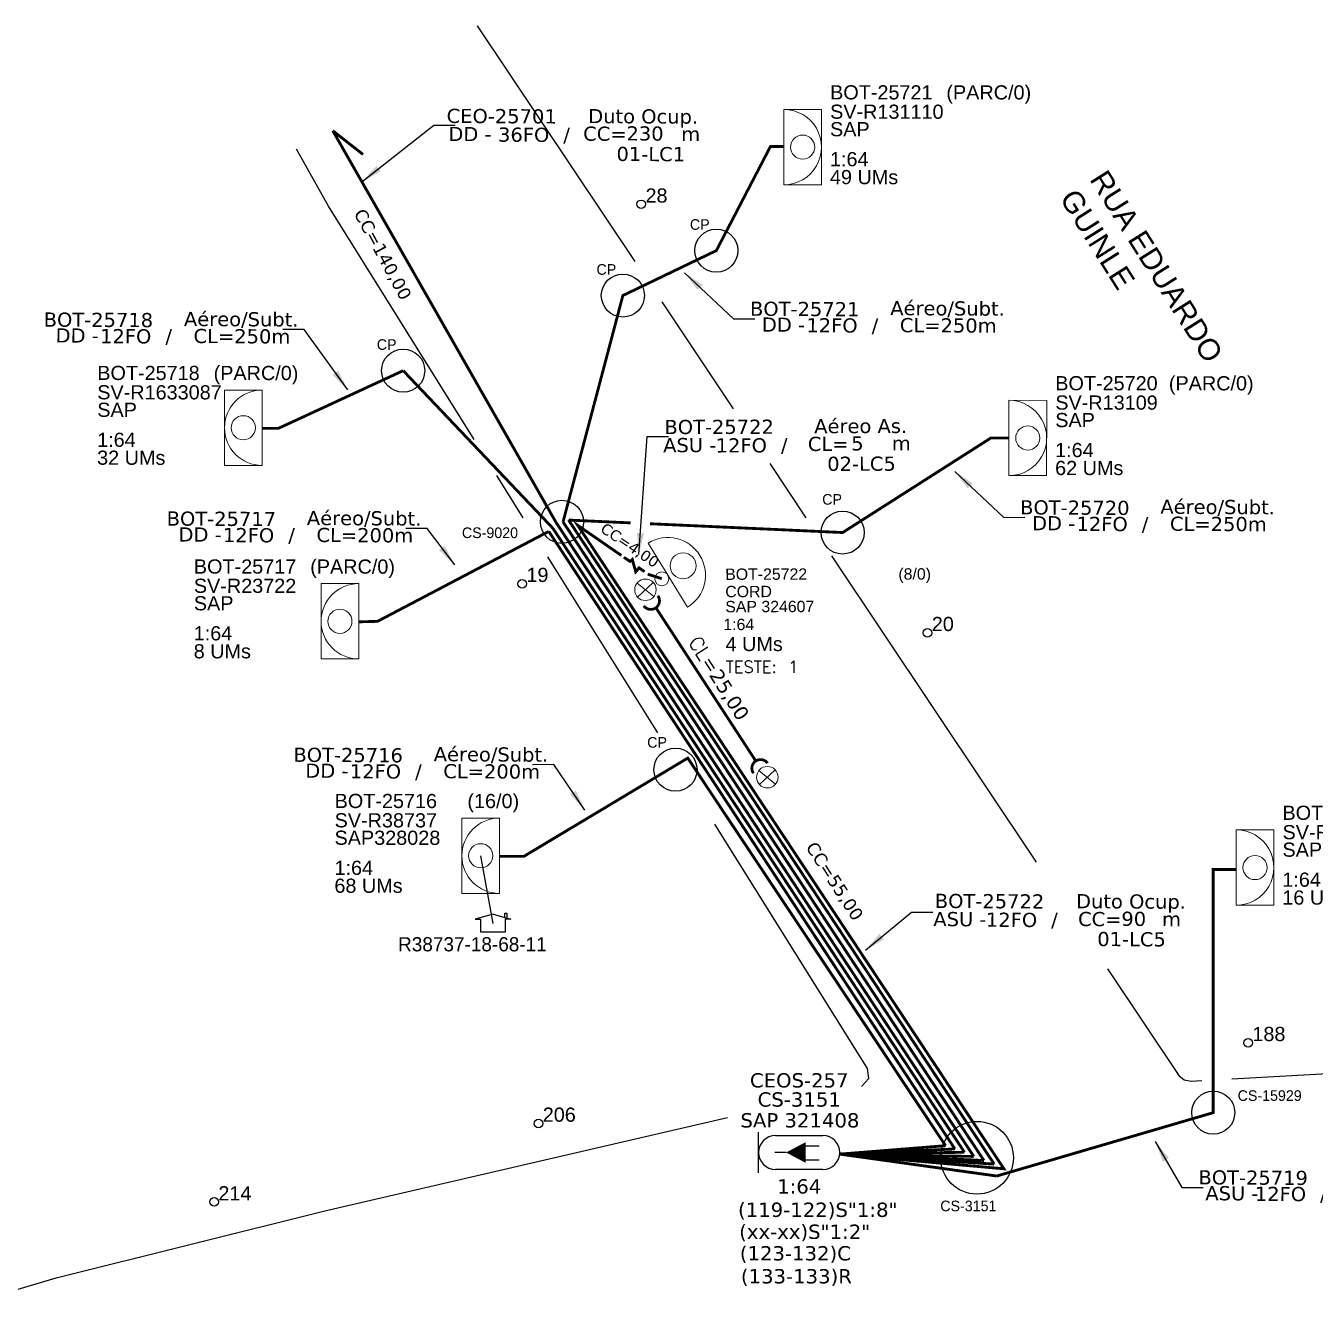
# Model space of a CAD drawing. Header units: inches. Extents: x 1934 to 3676, y 155 to 749.
# Drawn here: x 2030.7 to 2212.5, y 398.2 to 577.7 of the extents above; entities that cross this region are included whole.
import ezdxf
from ezdxf.enums import TextEntityAlignment as Align

# ---------------------------------------------------------------- set-up
doc = ezdxf.new("R2010")
doc.units = ezdxf.units.IN
doc.header["$MEASUREMENT"] = 0
doc.linetypes.add('PHANTOM2', pattern=[1.25, 0.625, -0.125, 0.125, -0.125, 0.125, -0.125])
for name, color, linetype, lineweight in [('10.4-Postes', 1, 'Continuous', 0), ("20.0-LEGENDA DOS CDO'S", 1, 'Continuous', 0), ('20.1-CDO_INTERIOR', 1, 'Continuous', 0), ('20.2-CDO_POSTE', 1, 'Continuous', 5), ('20.6-CORDOALHA_SUPORTE', 7, 'Continuous', 25), ('CORDOALHA_SUPORTE', 7, 'Continuous', 25), ('Numeração', 98, 'Continuous', 0)]:
    doc.layers.add(name, color=color, linetype=linetype, lineweight=lineweight)
for name, color, linetype in [('20.4-CEOS', 1, 'Continuous'), ('CAP a instalar', 1, 'Continuous'), ('celulas gpon', 7, 'Continuous'), ('label_cabos', 7, 'Continuous'), ('Legenda', 1, 'Continuous'), ('locais', 5, 'Continuous'), ('locais legendas', 7, 'Continuous'), ('Numeração Texto', 34, 'Continuous'), ('Quadra', 98, 'Continuous'), ('Segmento Logradouro Texto', 7, 'Continuous'), ('Subida Lateral', 5, 'Continuous'), ('surveys', 7, 'Continuous'), ('surveys legendas', 7, 'Continuous')]:
    doc.layers.add(name, color=color, linetype=linetype)
doc.layers.add('DROP DE CLIENTE', color=140, linetype='Continuous', plot=False)
doc.layers.add('EXTRA', color=50, linetype='Continuous', plot=False)
doc.styles.add('ARIAL', font='arial.ttf')
doc.styles.add('DIGICADE', font='arial.ttf')
doc.styles.add('ROMANS', font='romans.shx')
doc.styles.add('siredit', font='verdana.ttf')
doc.linetypes.add('FENCELINE1', pattern='A,0.25,-0.1,[133,ltypeshp.shx,S=0.1,R=0,X=-0.1,Y=0],-0.1,1', length=1.45)
doc.dimstyles.new('CC', dxfattribs={"dimtxt": 1, "dimasz": 2, "dimexe": 0.18, "dimexo": 0.0625, "dimgap": 0.09, "dimtad": 0, "dimdec": 0, "dimrnd": 1, "dimzin": 0, "dimdsep": 46, "dimtxsty": 'siredit', "dimblk": 'NONE', "dimcen": 0, "dimse1": 1, "dimse2": 1, "dimsd1": 1, "dimsd2": 1, "dimclrt": 7, "dimadec": 0, "dimazin": 0, "dimtfac": 1, "dimtdec": 0, "dimtofl": 0, "dimtmove": 0, "dimatfit": 3, "dimfxl": 1, "dimtolj": 1, "dimtzin": 0, "dimarcsym": 0})

# ---------------------------------------------------------------- blocks, each defined once
blk = doc.blocks.new('POLE_POLE')
at = {"layer": '10.4-Postes', "color": 1, "linetype": 'PHANTOM2'}
for points in [[(-0.0000081, 0.0000105), (0.0000076, -0.0000022)], [(0.0000071, 0.000011), (-0.0000076, -0.0000027)]]:
    blk.add_lwpolyline(points, dxfattribs=at)
at = {"layer": '10.4-Postes', "color": 1}
blk.add_circle((-0.0000002, 0.0000042), 0.0000101, dxfattribs=at)
blk = doc.blocks.new('SURVEY_SURVEY')
for p, q in [((0, 0.00001268), (-0.00001257, 0.000009)), ((0, 0.00001268), (0.00001257, 0.000009)), ((0.00000843, 0.00001322), (0.00000976, 0.00001322)), ((0.00000843, 0.00001027), (0.00000843, 0.00001322)), ((0.00000976, 0.00001322), (0.00000975, 0.00000989)), ((-0.00001257, 0.000009), (-0.00000863, 0.000009)), ((-0.00000862, 0), (-0.00000862, 0.00000897)), ((0.00000862, 0), (-0.00000862, 0)), ((0.00000862, 0.00000901), (0.00000862, 0)), ((0.00001257, 0.000009), (0.00000862, 0.000009))]:
    blk.add_line(p, q)
blk = doc.blocks.new('CDOE_CT_POST_DESENHO')
at = {"color": 0}
blk.add_line((2.136, 0.393), (-2.114, 0.393), dxfattribs=at)
for centre, radius in [((0.011, 1.403), 0.733), ((0.011, 0), 0.393)]:
    blk.add_circle(centre, radius, dxfattribs=at)
blk.add_arc((0.011, 0.393), 2.125, 0, 180, dxfattribs=at)
blk = doc.blocks.new('CDOI_CT_DRT')
at = {"layer": '20.1-CDO_INTERIOR', "color": 0, "lineweight": 18}
blk.add_lwpolyline([(2.126, -2.126), (2.128, 2.124), (0.003, 2.125), (0.001, -2.125)], close=True, dxfattribs=at)
blk.add_circle((1.064, -0.001), 0.68, dxfattribs=at)
blk.add_arc((0.002, 0), 2.125, 269.97241, 89.97241, dxfattribs=at)
at = {"layer": "20.0-LEGENDA DOS CDO'S", "color": 0, "style": 'ARIAL'}
for tag, p in [('CDO_N', (2.611, 2.691)), ('SURVEY', (2.613, 1.6)), ('SAP', (2.61, 0.614)), ('1:XX', (2.604, -1.079)), ('UMS', (2.603, -2.093))]:
    blk.add_attdef(tag, p, '', height=0.68, rotation=359.97241, dxfattribs=at)
blk.add_attdef('FIBRAS_UTILIZADAS', text='', height=0.68, rotation=359.97241, dxfattribs=at).set_placement((10.323, 2.687), align=Align.CENTER)
blk = doc.blocks.new('MANHOLE_MS')
at = {"linetype": 'Continuous'}
blk.add_circle((-0.00000001, 0), 0.00001012, dxfattribs=at)
blk = doc.blocks.new('*U52')
at = {"layer": '20.4-CEOS', "color": 7, "style": 'siredit'}
for tag, p in [('FIBRAS_SPLITTER', (0, 0)), ('FIBRAS_TOP_C', (0, -4.128)), ('RESERVA_FINAIS', (0, -5.461))]:
    blk.add_attdef(tag, p, '', height=1.01, dxfattribs=at)
for tag, p, flags in [('ID_ATIVIDADE', (0, -6.773), 3), ('FATOR', (0, -8.085), 1), ('QTDE', (0, -9.397), 1), ('FID', (0, -10.709), 1)]:
    blk.add_attdef(tag, p, '', height=1.01, dxfattribs=dict(at, flags=flags))
blk = doc.blocks.new('*U53')
at = {"layer": '20.4-CEOS', "color": 7, "style": 'siredit'}
blk.add_attdef('FIBRAS_SPLITTER', (0, 0), '', height=1.01, dxfattribs=at)
for tag, p, flags in [('ID_ATIVIDADE', (0, -1.483), 3), ('FATOR', (0, -2.795), 1), ('QTDE', (0, -4.107), 1), ('FID', (0, -5.419), 1)]:
    blk.add_attdef(tag, p, '', height=1.01, dxfattribs=dict(at, flags=flags))
blk = doc.blocks.new('Inst CDOE-8 CAIXA DIST OPT CDOE 48F_8D C_SPL OPTAP')
at = {"layer": "20.0-LEGENDA DOS CDO'S", "color": 0}
for tag, p, style, flags in [('ID_ATIVIDADE', (0.12, 6.472), 'ARIAL', 3), ('FATOR', (7.921, 6.472), 'ARIAL', 1), ('QTDE', (0.235, -0.97), 'DIGICADE', 3)]:
    blk.add_attdef(tag, p, '', height=0.8, rotation=0.11799, dxfattribs=dict(at, style=style, flags=flags))
at = {"layer": "20.0-LEGENDA DOS CDO'S", "color": 0, "style": 'ARIAL'}
for tag, p, height in [('FID', (0.12, 5.248), 0.8), ('FIBRAS_UTILIZADAS', (2.379, 5.263), 0.8), ('CORDOALHA', (0.122, 4.023), 0.8), ('SAP', (0.124, 2.961), 0.8), ('1:XX', (-0.012, 1.7), 0.8), ('UMS', (0.141, 0.217), 1)]:
    blk.add_attdef(tag, p, '', height=height, rotation=0.11799, dxfattribs=at)
blk = doc.blocks.new('Teste  FTTH')
at = {"color": 0, "lineweight": 0, "style": 'ROMANS'}
for tag, p in [('TESTE', (-2.302, -0.29)), ('QTDE', (0.212, -0.29))]:
    blk.add_attdef(tag, p, '', height=0.48, dxfattribs=at)
for tag, p, flags in [('FID', (-2.227, -1.253), 1), ('FATOR', (-2.227, -2.028), 3), ('ID_ATIVIDADE', (-2.227, -2.716), 3)]:
    blk.add_attdef(tag, p, '', height=0.48, dxfattribs=dict(at, flags=flags))
blk = doc.blocks.new('CDOI_CT_ESQ')
at = {"layer": '20.1-CDO_INTERIOR', "color": 0, "lineweight": 18}
blk.add_lwpolyline([(-2.119, -2.126), (-2.121, 2.124), (0.004, 2.125), (0.006, -2.125)], close=True, dxfattribs=at)
blk.add_circle((-1.057, -0.001), 0.68, dxfattribs=at)
blk.add_arc((0.005, 0), 2.125, 90.02759, 270.02759, dxfattribs=at)
at = {"layer": "20.0-LEGENDA DOS CDO'S", "color": 0, "style": 'ARIAL'}
for tag, p in [('CDO_N', (-9.298, 2.691)), ('SURVEY', (-9.296, 1.6)), ('SAP', (-9.299, 0.614)), ('1:XX', (-9.305, -1.079)), ('UMS', (-9.306, -2.093))]:
    blk.add_attdef(tag, p, '', height=0.68, rotation=359.97241, dxfattribs=at)
blk.add_attdef('FIBRAS_UTILIZADAS', text='', height=0.68, rotation=359.97241, dxfattribs=at).set_placement((-1.586, 2.687), align=Align.CENTER)
blk = doc.blocks.new('Inst CORD ALUMINIO 4.8 MM 3F(sem recursos)')
at = {"color": 0, "lineweight": 0, "style": 'ROMANS'}
blk.add_attdef('FID', (-19.184, -2.215), '', height=1, dxfattribs=at)
blk.add_attdef('LANCE', text='', height=1, dxfattribs=at).set_placement((-0.538, -2.215), align=Align.RIGHT)
at = {"color": 0, "lineweight": 0, "style": 'ROMANS', "flags": 3}
for tag, p in [('FATOR', (-5.196, -4.442)), ('ID_ATIVIDADE', (-5.201, -6.669))]:
    blk.add_attdef(tag, p, '', height=1, dxfattribs=at)
at = {"layer": 'label_cabos', "color": 0, "style": 'siredit'}
blk.add_attdef('QTDE', (-0.538, -2.215), '', height=1, rotation=359.69001, dxfattribs=at)
blk = doc.blocks.new('LEGENDA DOS CABOS')
at = {"layer": 'EXTRA', "style": 'siredit'}
for tag, p in [('ID', (4.601, 0.974)), ('XX', (9.03, 0.974))]:
    blk.add_attdef(tag, text='', height=0.48, rotation=359.69001, dxfattribs=at).set_placement(p, align=Align.MIDDLE_CENTER)
at = {"layer": 'Legenda', "color": 7, "style": 'siredit'}
for tag, p in [('TIPO_CABO', (1.314, -0.005)), ('CABO', (4.686, -0.052)), ('/', (6.809, -0.052)), ('METROS', (10.034, -0.052))]:
    blk.add_attdef(tag, text='', height=0.8, rotation=359.69001, dxfattribs=at).set_placement(p, align=Align.MIDDLE_CENTER)
blk = doc.blocks.new('_None')
blk = doc.blocks.new('Inst CB AS CFOA-SM-ASU-120-S-12')
at = {"layer": 'label_cabos', "color": 0, "style": 'siredit'}
for tag, flags, p in [('ID_ATIVIDADE', 3, (1.314, 2.672)), ('FATOR', 1, (11.56, 2.551))]:
    blk.add_attdef(tag, text='', height=1, rotation=359.69001, dxfattribs=dict(at, flags=flags)).set_placement(p, align=Align.MIDDLE_CENTER)
for tag, p in [('DESTINO_CABO', (3.131, 1.262)), ('TIPO_CABO', (13.108, 1.245)), ('TIPO_CABO', (1.262, -0.005)), ('CABO', (4.686, -0.052)), ('/', (7.714, -0.052)), ('LANCE', (10.809, 0.002)), ('UND', (15.964, 0.002)), ('FID', (13.148, -1.414))]:
    blk.add_attdef(tag, text='', height=1, rotation=359.69001, dxfattribs=at).set_placement(p, align=Align.MIDDLE_CENTER)
blk.add_attdef('QTDE', (12.429, -0.475), '', height=1, rotation=359.69001, dxfattribs=at)
blk = doc.blocks.new('Inst CB DT OCUP CFOA-SM-DD-S-36')
at = {"layer": 'label_cabos', "color": 0, "style": 'siredit'}
for tag, flags, p in [('ID_ATIVIDADE', 3, (1.314, 2.672)), ('FATOR', 1, (11.56, 2.551))]:
    blk.add_attdef(tag, text='', height=1, rotation=359.69001, dxfattribs=dict(at, flags=flags)).set_placement(p, align=Align.MIDDLE_CENTER)
for tag, p in [('DESTINO_CABO', (3.131, 1.262)), ('TIPO_CABO', (13.108, 1.245)), ('TIPO_CABO', (1.112, -0.005)), ('CABO', (4.686, -0.052)), ('/', (7.714, -0.052)), ('LANCE', (10.409, 0.022)), ('UND', (16.464, 0.002)), ('FID', (13.648, -1.414))]:
    blk.add_attdef(tag, text='', height=1, rotation=359.69001, dxfattribs=at).set_placement(p, align=Align.MIDDLE_CENTER)
blk.add_attdef('QTDE', (11.929, -0.455), '', height=1, rotation=359.69001, dxfattribs=at)
blk = doc.blocks.new('Inst CB DT OCUP CFOA-SM-ASU-120-S-12')
at = {"layer": 'label_cabos', "color": 0, "style": 'siredit'}
for tag, flags, p in [('ID_ATIVIDADE', 3, (1.314, 2.672)), ('FATOR', 1, (11.56, 2.551))]:
    blk.add_attdef(tag, text='', height=1, rotation=359.69001, dxfattribs=dict(at, flags=flags)).set_placement(p, align=Align.MIDDLE_CENTER)
for tag, p in [('DESTINO_CABO', (3.131, 1.262)), ('TIPO_CABO', (13.108, 1.245)), ('TIPO_CABO', (1.262, -0.005)), ('CABO', (4.686, -0.052)), ('/', (7.714, -0.052)), ('LANCE', (10.909, 0.002)), ('UND', (15.964, 0.002)), ('FID', (13.148, -1.414))]:
    blk.add_attdef(tag, text='', height=1, rotation=359.69001, dxfattribs=at).set_placement(p, align=Align.MIDDLE_CENTER)
blk.add_attdef('QTDE', (12.429, -0.475), '', height=1, rotation=359.69001, dxfattribs=at)

msp = doc.modelspace()

# ---------------------------------------------------------------- linework, layer by layer
at = {"layer": '20.1-CDO_INTERIOR', "color": 1, "lineweight": 18}
msp.add_lwpolyline([(2092.21, 455.33), (2092.21, 465.95), (2097.52, 465.95), (2097.52, 455.33)], close=True, dxfattribs=at)
msp.add_circle((2094.87, 460.64), 1.7, dxfattribs=at)
msp.add_arc((2097.52, 460.64), 5.31, 90.0276, 270.0276, dxfattribs=at)
at = {"layer": '20.4-CEOS', "color": 5}
for p, q in [((2136.44, 421.16), (2143.13, 421.16)), ((2143.13, 416.39), (2136.44, 416.39))]:
    msp.add_line(p, q, dxfattribs=at)
for points in [[(2134.06, 415.9), (2134.06, 421.65)], [(2137.94, 418.77), (2136.33, 418.77)], [(2140.58, 419.72), (2142.61, 419.72)], [(2140.58, 417.74), (2142.61, 417.74)]]:
    msp.add_lwpolyline(points, dxfattribs=at)
msp.add_lwpolyline([(2137.94, 418.77, 0, 2.94, 0), (2140.7, 418.77, 2.94, 2.94, 0)], format="xyseb", dxfattribs=at)
for centre, start, end in [((2136.44, 418.77), 90, 270), ((2143.13, 418.77), 270, 90)]:
    msp.add_arc(centre, 2.38, start, end, dxfattribs=at)
at = {"layer": 'CAP a instalar', "color": 0, "ltscale": 50, "const_width": 0.4}
for points in [[(2105.51, 507.64), (2074.01, 562.93)], [(2074.01, 562.93), (2078.28, 559.58)], [(2106.48, 507.74), (2114.92, 539.68), (2128.1, 546.02), (2135.73, 560.71), (2137.61, 560.71)], [(2064.06, 520.94), (2066.35, 520.94), (2083.94, 529.08)], [(2083.94, 529.08), (2105.04, 506.85)], [(2118.75, 507.48), (2145.91, 506.24), (2166.81, 519.58), (2169.37, 519.58)], [(2105.51, 507.64), (2105.51, 507.64), (2164.4, 418.21)], [(2106.48, 507.74), (2165.83, 417.64)], [(2107.26, 508), (2116, 507.6)], [(2107.26, 508), (2167.28, 417.13)], [(2077.67, 493.64), (2080.32, 493.71), (2104.47, 506.4)], [(2104.47, 506.4), (2161.74, 419.27)], [(2105.04, 506.85), (2163.09, 418.8)], [(2167.64, 415.45), (2198.17, 424.39), (2198.16, 458.7), (2201.41, 458.69)], [(2145.5, 418.54), (2161.74, 419.27)], [(2145.5, 418.54), (2163.09, 418.8)], [(2145.5, 418.54), (2167.64, 415.45)], [(2145.5, 418.54), (2164.4, 418.21)], [(2145.5, 418.54), (2167.28, 417.13), (2167.28, 417.13)], [(2145.51, 418.58), (2165.83, 417.64), (2165.83, 417.64)]]:
    msp.add_lwpolyline(points, dxfattribs=at)
at = {"layer": 'CAP a instalar', "color": 0, "linetype": 'FENCELINE1', "ltscale": 50, "const_width": 0.4}
for points in [[(2145.5, 418.53), (2168.65, 416.47), (2108.56, 507.25), (2114.7, 503.01)], [(2118.44, 500.41), (2118.56, 500.33), (2120.41, 499.72)]]:
    msp.add_lwpolyline(points, dxfattribs=at)
at = {"layer": 'CAP a instalar', "ltscale": 50, "const_width": 0.4}
for points in [[(2160.42, 419.73), (2124.07, 474.42), (2100.98, 460.56), (2097.52, 460.56)], [(2145.5, 418.54), (2160.42, 419.73)]]:
    msp.add_lwpolyline(points, dxfattribs=at)
at = {"layer": 'CORDOALHA_SUPORTE', "const_width": 0.395}
for points in [[(2117.87, 495.9, 1), (2119.85, 497.32)], [(2135.32, 473.7, 1), (2133.34, 472.27)]]:
    msp.add_lwpolyline(points, format="xyb", dxfattribs=at)
msp.add_lwpolyline([(2133.66, 474.01), (2119.58, 495.62)], dxfattribs=at)
at = {"layer": 'DROP DE CLIENTE'}
msp.add_lwpolyline([(2096.65, 451.09), (2094.87, 460.64)], dxfattribs=at)
at = {"layer": 'Numeração'}
for centre in [(2117.51, 552.55), (2100.72, 499.01), (2157.88, 492.1), (2203.09, 434.25), (2103.02, 422.86), (2057.28, 411.8)]:
    msp.add_circle(centre, 0.6, dxfattribs=at)
at = {"layer": 'Numeração Texto'}
for centre in [(2117.51, 552.55), (2100.72, 499.01), (2157.88, 492.1), (2203.09, 434.25), (2103.02, 422.86), (2057.28, 411.8)]:
    msp.add_circle(centre, 0.6, dxfattribs=at)
at = {"layer": 'Quadra'}
for points in [[(2094.37, 577.74), (2116.6, 544.47)], [(2093.97, 519.37), (2073.42, 552.27), (2068.91, 560.32)], [(2120.39, 538.8), (2130.49, 523.67)], [(2135.63, 515.98), (2140.74, 508.33)], [(2100.87, 508.32), (2097.14, 514.29)], [(2119.83, 477.98), (2104.32, 502.81)], [(2144.33, 502.95), (2173.2, 459.73)], [(2148.59, 428.09), (2149.61, 429.23), (2149.41, 430.63), (2127.87, 465.11)], [(2183.26, 444.67), (2193.31, 429.63), (2194.06, 429.01), (2195.05, 428.82), (2196.58, 428.91)], [(2200.81, 429.14), (2272.79, 433.16), (2278.28, 433.43), (2291.69, 432.96), (2302.97, 433.34), (2323.92, 433.36)], [(2007.14, 393.49), (2025.66, 398.3), (2035.02, 401.1), (2072.88, 410.56), (2129.67, 423.71)]]:
    msp.add_lwpolyline(points, dxfattribs=at)
at = {"layer": 'Subida Lateral', "color": 0, "const_width": 0.4}
msp.add_lwpolyline([(2117.97, 500.72), (2117.19, 501.26), (2116.73, 500.69), (2116.25, 502.44), (2115.94, 502.15), (2115.06, 502.75)], dxfattribs=at)

# ---------------------------------------------------------------- block references
at = {"color": 0, "lineweight": 0}
ref = msp.add_blockref('Inst CB DT OCUP CFOA-SM-DD-S-36', (2091.56, 562.47), dxfattribs=dict(at, xscale=2, yscale=2, zscale=2))
ref.add_attrib('DESTINO_CABO', 'CEO-25701', dxfattribs={"layer": 'label_cabos', "color": 0, "height": 2, "rotation": 359.69, "style": 'siredit'}).set_placement((2097.83, 564.99), align=Align.MIDDLE_CENTER)
ref.add_attrib('TIPO_CABO', 'Duto Ocup.', dxfattribs={"layer": 'label_cabos', "color": 0, "height": 2, "rotation": 359.69, "style": 'siredit'}).set_placement((2117.78, 564.96), align=Align.MIDDLE_CENTER)
ref.add_attrib('/', '/', dxfattribs={"layer": 'label_cabos', "color": 0, "height": 2, "rotation": 359.69, "style": 'siredit'}).set_placement((2106.99, 562.37), align=Align.MIDDLE_CENTER)
ref.add_attrib('FID', '01-LC1', dxfattribs={"layer": 'label_cabos', "color": 0, "height": 2, "rotation": 359.69, "style": 'siredit'}).set_placement((2118.86, 559.64), align=Align.MIDDLE_CENTER)
ref.add_attrib('LANCE', 'CC=', dxfattribs={"layer": 'label_cabos', "color": 0, "height": 2, "rotation": 359.69, "style": 'siredit'}).set_placement((2112.38, 562.51), align=Align.MIDDLE_CENTER)
ref.add_attrib('UND', 'm', dxfattribs={"layer": 'label_cabos', "color": 0, "height": 2, "rotation": 359.69, "style": 'siredit'}).set_placement((2124.49, 562.47), align=Align.MIDDLE_CENTER)
ref.add_attrib('CABO', '36FO', dxfattribs={"layer": 'label_cabos', "color": 0, "height": 2, "rotation": 359.69, "style": 'siredit'}).set_placement((2100.93, 562.37), align=Align.MIDDLE_CENTER)
ref.add_attrib('TIPO_CABO', 'DD - ', dxfattribs={"layer": 'label_cabos', "color": 0, "height": 2, "rotation": 359.69, "style": 'siredit'}).set_placement((2093.79, 562.46), align=Align.MIDDLE_CENTER)
ref.add_attrib('QTDE', '230', (2115.42, 561.56), dxfattribs={"layer": 'label_cabos', "color": 0, "height": 2, "rotation": 359.69, "style": 'siredit'})
ref = msp.add_blockref('Inst CORD ALUMINIO 4.8 MM 3F(sem recursos)', (2131.33, 487.61), dxfattribs=dict(at, xscale=2.000000000163574, yscale=2.000000000116415, zscale=2, rotation=302.4090204631635))
ref.add_attrib('QTDE', '25,00', (2127.01, 486.15), dxfattribs={"layer": '20.6-CORDOALHA_SUPORTE', "color": 0, "height": 2, "rotation": 302.099, "style": 'siredit'})
ref.add_attrib('LANCE', 'CL=', dxfattribs={"layer": '20.6-CORDOALHA_SUPORTE', "color": 0, "lineweight": 0, "height": 2, "rotation": 302.409, "style": 'ROMANS'}).set_placement((2127.01, 486.15), align=Align.RIGHT)
at = {"layer": "20.0-LEGENDA DOS CDO'S", "color": 0, "lineweight": 0}
ref = msp.add_blockref('Inst CDOE-8 CAIXA DIST OPT CDOE 48F_8D C_SPL OPTAP', (2129.11, 489.07), dxfattribs=dict(at, xscale=2, yscale=2, zscale=2))
ref.add_attrib('FID', 'BOT-25722', (2129.35, 499.56), dxfattribs={"color": 0, "height": 1.6, "rotation": 0.118, "style": 'ARIAL'})
ref.add_attrib('CORDOALHA', 'CORD', (2129.36, 497.11), dxfattribs={"color": 0, "height": 1.6, "rotation": 0.118, "style": 'ARIAL'})
ref.add_attrib('SAP', 'SAP 324607', (2129.36, 494.99), dxfattribs={"color": 0, "height": 1.6, "rotation": 0.118, "style": 'ARIAL'})
ref.add_attrib('1:XX', '1:64', (2129.09, 492.47), dxfattribs={"color": 0, "height": 1.6, "rotation": 0.118, "style": 'ARIAL'})
ref.add_attrib('UMS', '4 UMs', (2129.4, 489.5), dxfattribs={"color": 0, "height": 2, "rotation": 0.118, "style": 'ARIAL'})
ref.add_attrib('FIBRAS_UTILIZADAS', '(8/0)', dxfattribs={"color": 0, "height": 1.6, "rotation": 0.118, "style": 'ARIAL'}).set_placement((2156.07, 499.6), align=Align.CENTER)
at = {"layer": "20.0-LEGENDA DOS CDO'S", "color": 0, "lineweight": 0, "xscale": 3.501000000164435, "yscale": 3.500999998301268, "zscale": 3.501, "rotation": 3.127576981623237e-05}
msp.add_blockref('Teste  FTTH', (2137.47, 487.46), dxfattribs=at).add_auto_attribs({'TESTE': 'TESTE:', 'QTDE': '1'})
at = {"layer": '20.1-CDO_INTERIOR', "color": 0}
ref = msp.add_blockref('CDOI_CT_DRT', (2137.61, 560.62), dxfattribs=dict(at, xscale=2.5, yscale=2.5, zscale=2.5))
ref.add_attrib('CDO_N', 'BOT-25721', (2144.14, 567.35), dxfattribs={"layer": "20.0-LEGENDA DOS CDO'S", "color": 8, "height": 2, "rotation": 359.9724, "style": 'ARIAL'})
ref.add_attrib('FIBRAS_UTILIZADAS', '        (PARC/0)', dxfattribs={"layer": "20.0-LEGENDA DOS CDO'S", "color": 8, "height": 2, "rotation": 359.9724, "style": 'ARIAL'}).set_placement((2163.41, 567.34), align=Align.CENTER)
ref.add_attrib('SURVEY', 'SV-R131110', (2144.14, 564.62), dxfattribs={"layer": "20.0-LEGENDA DOS CDO'S", "color": 8, "height": 2, "rotation": 359.9724, "style": 'ARIAL'})
ref.add_attrib('SAP', 'SAP', (2144.13, 562.15), dxfattribs={"layer": "20.0-LEGENDA DOS CDO'S", "color": 8, "height": 2, "rotation": 359.9724, "style": 'ARIAL'})
ref.add_attrib('1:XX', '1:64', (2144.12, 557.92), dxfattribs={"layer": "20.0-LEGENDA DOS CDO'S", "color": 8, "height": 2, "rotation": 359.9724, "style": 'ARIAL'})
ref.add_attrib('UMS', '49 UMs', (2144.12, 555.39), dxfattribs={"layer": "20.0-LEGENDA DOS CDO'S", "color": 8, "height": 2, "rotation": 359.9724, "style": 'ARIAL'})
ref = msp.add_blockref('CDOI_CT_ESQ', (2064.04, 521.03), dxfattribs=dict(at, xscale=2.5, yscale=2.5, zscale=2.5))
ref.add_attrib('CDO_N', 'BOT-25718', (2040.8, 527.76), dxfattribs={"layer": "20.0-LEGENDA DOS CDO'S", "color": 8, "height": 2, "rotation": 359.9724, "style": 'ARIAL'})
ref.add_attrib('FIBRAS_UTILIZADAS', '        (PARC/0)', dxfattribs={"layer": "20.0-LEGENDA DOS CDO'S", "color": 8, "height": 2, "rotation": 359.9724, "style": 'ARIAL'}).set_placement((2060.08, 527.75), align=Align.CENTER)
ref.add_attrib('SURVEY', 'SV-R1633087', (2040.8, 525.03), dxfattribs={"layer": "20.0-LEGENDA DOS CDO'S", "color": 8, "height": 2, "rotation": 359.9724, "style": 'ARIAL'})
ref.add_attrib('SAP', 'SAP', (2040.8, 522.56), dxfattribs={"layer": "20.0-LEGENDA DOS CDO'S", "color": 8, "height": 2, "rotation": 359.9724, "style": 'ARIAL'})
ref.add_attrib('1:XX', '1:64', (2040.78, 518.33), dxfattribs={"layer": "20.0-LEGENDA DOS CDO'S", "color": 8, "height": 2, "rotation": 359.9724, "style": 'ARIAL'})
ref.add_attrib('UMS', '32 UMs', (2040.78, 515.8), dxfattribs={"layer": "20.0-LEGENDA DOS CDO'S", "color": 8, "height": 2, "rotation": 359.9724, "style": 'ARIAL'})
ref = msp.add_blockref('CDOI_CT_DRT', (2169.36, 519.58), dxfattribs=dict(at, xscale=2.5, yscale=2.5, zscale=2.5))
ref.add_attrib('CDO_N', 'BOT-25720', (2175.89, 526.31), dxfattribs={"layer": "20.0-LEGENDA DOS CDO'S", "color": 8, "height": 2, "rotation": 359.9724, "style": 'ARIAL'})
ref.add_attrib('FIBRAS_UTILIZADAS', '       (PARC/0)', dxfattribs={"layer": "20.0-LEGENDA DOS CDO'S", "color": 8, "height": 2, "rotation": 359.9724, "style": 'ARIAL'}).set_placement((2195.17, 526.3), align=Align.CENTER)
ref.add_attrib('SURVEY', 'SV-R13109', (2175.9, 523.58), dxfattribs={"layer": "20.0-LEGENDA DOS CDO'S", "color": 8, "height": 2, "rotation": 359.9724, "style": 'ARIAL'})
ref.add_attrib('SAP', 'SAP', (2175.89, 521.11), dxfattribs={"layer": "20.0-LEGENDA DOS CDO'S", "color": 8, "height": 2, "rotation": 359.9724, "style": 'ARIAL'})
ref.add_attrib('1:XX', '1:64', (2175.87, 516.88), dxfattribs={"layer": "20.0-LEGENDA DOS CDO'S", "color": 8, "height": 2, "rotation": 359.9724, "style": 'ARIAL'})
ref.add_attrib('UMS', '62 UMs', (2175.87, 514.35), dxfattribs={"layer": "20.0-LEGENDA DOS CDO'S", "color": 8, "height": 2, "rotation": 359.9724, "style": 'ARIAL'})
ref = msp.add_blockref('CDOI_CT_ESQ', (2077.66, 493.72), dxfattribs=dict(at, xscale=2.5, yscale=2.5, zscale=2.5))
ref.add_attrib('CDO_N', 'BOT-25717', (2054.42, 500.45), dxfattribs={"layer": "20.0-LEGENDA DOS CDO'S", "color": 8, "height": 2, "rotation": 359.9724, "style": 'ARIAL'})
ref.add_attrib('FIBRAS_UTILIZADAS', '        (PARC/0)', dxfattribs={"layer": "20.0-LEGENDA DOS CDO'S", "color": 8, "height": 2, "rotation": 359.9724, "style": 'ARIAL'}).set_placement((2073.7, 500.44), align=Align.CENTER)
ref.add_attrib('SURVEY', 'SV-R23722', (2054.42, 497.73), dxfattribs={"layer": "20.0-LEGENDA DOS CDO'S", "color": 8, "height": 2, "rotation": 359.9724, "style": 'ARIAL'})
ref.add_attrib('SAP', 'SAP', (2054.42, 495.26), dxfattribs={"layer": "20.0-LEGENDA DOS CDO'S", "color": 8, "height": 2, "rotation": 359.9724, "style": 'ARIAL'})
ref.add_attrib('1:XX', '1:64', (2054.4, 491.03), dxfattribs={"layer": "20.0-LEGENDA DOS CDO'S", "color": 8, "height": 2, "rotation": 359.9724, "style": 'ARIAL'})
ref.add_attrib('UMS', '8 UMs', (2054.4, 488.49), dxfattribs={"layer": "20.0-LEGENDA DOS CDO'S", "color": 8, "height": 2, "rotation": 359.9724, "style": 'ARIAL'})
ref = msp.add_blockref('CDOI_CT_DRT', (2201.4, 458.97), dxfattribs=dict(at, xscale=2.5, yscale=2.5, zscale=2.5))
ref.add_attrib('CDO_N', 'BOT-25719', (2207.93, 465.7), dxfattribs={"layer": "20.0-LEGENDA DOS CDO'S", "color": 8, "height": 2, "rotation": 359.9724, "style": 'ARIAL'})
ref.add_attrib('FIBRAS_UTILIZADAS', '         (PARC/0)', dxfattribs={"layer": "20.0-LEGENDA DOS CDO'S", "color": 8, "height": 2, "rotation": 359.9724, "style": 'ARIAL'}).set_placement((2227.21, 465.69), align=Align.CENTER)
ref.add_attrib('SURVEY', 'SV-R59614', (2207.94, 462.97), dxfattribs={"layer": "20.0-LEGENDA DOS CDO'S", "color": 8, "height": 2, "rotation": 359.9724, "style": 'ARIAL'})
ref.add_attrib('SAP', 'SAP', (2207.93, 460.5), dxfattribs={"layer": "20.0-LEGENDA DOS CDO'S", "color": 8, "height": 2, "rotation": 359.9724, "style": 'ARIAL'})
ref.add_attrib('1:XX', '1:64', (2207.91, 456.27), dxfattribs={"layer": "20.0-LEGENDA DOS CDO'S", "color": 8, "height": 2, "rotation": 359.9724, "style": 'ARIAL'})
ref.add_attrib('UMS', '16 UMs', (2207.91, 453.74), dxfattribs={"layer": "20.0-LEGENDA DOS CDO'S", "color": 8, "height": 2, "rotation": 359.9724, "style": 'ARIAL'})
at = {"layer": '20.2-CDO_POSTE', "color": 0, "xscale": -2.499999999873026, "yscale": -2.500000000232831, "zscale": -2.5, "rotation": 121.4551548308254}
msp.add_blockref('CDOE_CT_POST_DESENHO', (2120.4, 499.74), dxfattribs=at)
at = {"layer": '20.4-CEOS', "color": 0, "lineweight": 0}
ref = msp.add_blockref('*U52', (2131.16, 409.68), dxfattribs=dict(at, xscale=2, yscale=2, zscale=2))
ref.add_attrib('FIBRAS_SPLITTER', '(119-122)S"1:8"', (2131.16, 409.68), dxfattribs={"color": 7, "height": 2.0194, "style": 'siredit'})
ref.add_attrib('FIBRAS_TOP_C', '(123-132)C', (2131.41, 403.54), dxfattribs={"color": 7, "height": 2.019, "style": 'siredit'})
ref.add_attrib('RESERVA_FINAIS', '(133-133)R', (2131.56, 400.3), dxfattribs={"color": 7, "height": 2.019, "style": 'siredit'})
at = {"layer": '20.4-CEOS', "color": 0, "lineweight": 0, "xscale": 2, "yscale": 2, "zscale": 2}
msp.add_blockref('*U53', (2131.32, 406.58), dxfattribs=at).add_auto_attribs({'FIBRAS_SPLITTER': '(xx-xx)S"1:2"'})
at = {"layer": 'label_cabos', "color": 0, "lineweight": 0}
ref = msp.add_blockref('LEGENDA DOS CABOS', (2132.08, 534.52), dxfattribs=dict(at, xscale=2, yscale=2, zscale=2))
ref.add_attrib('ID', 'BOT-25721', dxfattribs={"color": 0, "height": 2, "rotation": 359.69, "style": 'siredit'}).set_placement((2140.56, 537.78), align=Align.MIDDLE_CENTER)
ref.add_attrib('CABO', '12FO', dxfattribs={"color": 0, "height": 2, "rotation": 359.69, "style": 'siredit'}).set_placement((2144.41, 535.47), align=Align.MIDDLE_CENTER)
ref.add_attrib('METROS', 'CL=250m', dxfattribs={"color": 0, "height": 2, "rotation": 359.69, "style": 'siredit'}).set_placement((2160.8, 535.47), align=Align.MIDDLE_CENTER)
ref.add_attrib('XX', 'Aéreo/Subt.', dxfattribs={"color": 0, "height": 2, "rotation": 359.69, "style": 'siredit'}).set_placement((2160.7, 537.87), align=Align.MIDDLE_CENTER)
ref.add_attrib('/', '/', dxfattribs={"color": 0, "height": 2, "rotation": 359.69, "style": 'siredit'}).set_placement((2150.47, 535.47), align=Align.MIDDLE_CENTER)
ref.add_attrib('TIPO_CABO', 'DD -', dxfattribs={"color": 0, "height": 2, "rotation": 359.69, "style": 'siredit'}).set_placement((2137.56, 535.57), align=Align.MIDDLE_CENTER)
ref = msp.add_blockref('LEGENDA DOS CABOS', (2032.49, 532.99), dxfattribs=dict(at, xscale=2, yscale=2, zscale=2))
ref.add_attrib('ID', 'BOT-25718', dxfattribs={"color": 0, "height": 2, "rotation": 359.69, "style": 'siredit'}).set_placement((2040.96, 536.25), align=Align.MIDDLE_CENTER)
ref.add_attrib('CABO', '12FO', dxfattribs={"color": 0, "height": 2, "rotation": 359.69, "style": 'siredit'}).set_placement((2044.81, 533.94), align=Align.MIDDLE_CENTER)
ref.add_attrib('METROS', 'CL=250m', dxfattribs={"color": 0, "height": 2, "rotation": 359.69, "style": 'siredit'}).set_placement((2061.2, 533.94), align=Align.MIDDLE_CENTER)
ref.add_attrib('XX', 'Aéreo/Subt.', dxfattribs={"color": 0, "height": 2, "rotation": 359.69, "style": 'siredit'}).set_placement((2061.1, 536.34), align=Align.MIDDLE_CENTER)
ref.add_attrib('/', '/', dxfattribs={"color": 0, "height": 2, "rotation": 359.69, "style": 'siredit'}).set_placement((2050.87, 533.94), align=Align.MIDDLE_CENTER)
ref.add_attrib('TIPO_CABO', 'DD -', dxfattribs={"color": 0, "height": 2, "rotation": 359.69, "style": 'siredit'}).set_placement((2037.97, 534.04), align=Align.MIDDLE_CENTER)
at = {"layer": 'label_cabos'}
ref = msp.add_blockref('Inst CB AS CFOA-SM-ASU-120-S-12', (2122.25, 518.57), dxfattribs=dict(at, xscale=2.000000000039625, yscale=2, zscale=2, rotation=0.4634636983034903))
ref.add_attrib('DESTINO_CABO', 'BOT-25722', dxfattribs={"color": 0, "height": 2, "rotation": 0.1535, "style": 'siredit'}).set_placement((2128.49, 521.15), align=Align.MIDDLE_CENTER)
ref.add_attrib('TIPO_CABO', 'Aéreo As.', dxfattribs={"color": 0, "height": 2, "rotation": 0.1535, "style": 'siredit'}).set_placement((2148.45, 521.27), align=Align.MIDDLE_CENTER)
ref.add_attrib('CABO', '12FO', dxfattribs={"color": 0, "height": 2, "rotation": 0.1535, "style": 'siredit'}).set_placement((2131.62, 518.54), align=Align.MIDDLE_CENTER)
ref.add_attrib('/', '/', dxfattribs={"color": 0, "height": 2, "rotation": 0.1535, "style": 'siredit'}).set_placement((2137.68, 518.59), align=Align.MIDDLE_CENTER)
ref.add_attrib('TIPO_CABO', 'ASU - ', dxfattribs={"color": 0, "height": 2, "rotation": 0.1535, "style": 'siredit'}).set_placement((2124.78, 518.58), align=Align.MIDDLE_CENTER)
ref.add_attrib('FID', '02-LC5', dxfattribs={"color": 0, "height": 2, "rotation": 0.1535, "style": 'siredit'}).set_placement((2148.57, 515.95), align=Align.MIDDLE_CENTER)
ref.add_attrib('LANCE', 'CL=', dxfattribs={"color": 0, "height": 2, "rotation": 0.1535, "style": 'siredit'}).set_placement((2143.87, 518.75), align=Align.MIDDLE_CENTER)
ref.add_attrib('QTDE', '5', (2147.12, 517.82), dxfattribs={"color": 0, "height": 2, "rotation": 0.1535, "style": 'siredit'})
ref.add_attrib('UND', 'm', dxfattribs={"color": 0, "height": 2, "rotation": 0.1535, "style": 'siredit'}).set_placement((2154.18, 518.83), align=Align.MIDDLE_CENTER)
at = {"layer": 'label_cabos', "color": 0, "lineweight": 0}
ref = msp.add_blockref('LEGENDA DOS CABOS', (2170.18, 506.5), dxfattribs=dict(at, xscale=2, yscale=2, zscale=2))
ref.add_attrib('ID', 'BOT-25720', dxfattribs={"color": 0, "height": 2, "rotation": 359.69, "style": 'siredit'}).set_placement((2178.65, 509.76), align=Align.MIDDLE_CENTER)
ref.add_attrib('CABO', '12FO', dxfattribs={"color": 0, "height": 2, "rotation": 359.69, "style": 'siredit'}).set_placement((2182.5, 507.45), align=Align.MIDDLE_CENTER)
ref.add_attrib('METROS', 'CL=250m', dxfattribs={"color": 0, "height": 2, "rotation": 359.69, "style": 'siredit'}).set_placement((2198.89, 507.45), align=Align.MIDDLE_CENTER)
ref.add_attrib('XX', 'Aéreo/Subt.', dxfattribs={"color": 0, "height": 2, "rotation": 359.69, "style": 'siredit'}).set_placement((2198.79, 509.85), align=Align.MIDDLE_CENTER)
ref.add_attrib('/', '/', dxfattribs={"color": 0, "height": 2, "rotation": 359.69, "style": 'siredit'}).set_placement((2188.56, 507.45), align=Align.MIDDLE_CENTER)
ref.add_attrib('TIPO_CABO', 'DD -', dxfattribs={"color": 0, "height": 2, "rotation": 359.69, "style": 'siredit'}).set_placement((2175.66, 507.55), align=Align.MIDDLE_CENTER)
ref = msp.add_blockref('LEGENDA DOS CABOS', (2049.82, 504.92), dxfattribs=dict(at, xscale=2, yscale=2, zscale=2))
ref.add_attrib('ID', 'BOT-25717', dxfattribs={"color": 0, "height": 2, "rotation": 359.69, "style": 'siredit'}).set_placement((2058.3, 508.18), align=Align.MIDDLE_CENTER)
ref.add_attrib('CABO', '12FO', dxfattribs={"color": 0, "height": 2, "rotation": 359.69, "style": 'siredit'}).set_placement((2062.14, 505.87), align=Align.MIDDLE_CENTER)
ref.add_attrib('METROS', 'CL=200m', dxfattribs={"color": 0, "height": 2, "rotation": 359.69, "style": 'siredit'}).set_placement((2078.53, 505.87), align=Align.MIDDLE_CENTER)
ref.add_attrib('XX', 'Aéreo/Subt.', dxfattribs={"color": 0, "height": 2, "rotation": 359.69, "style": 'siredit'}).set_placement((2078.43, 508.26), align=Align.MIDDLE_CENTER)
ref.add_attrib('/', '/', dxfattribs={"color": 0, "height": 2, "rotation": 359.69, "style": 'siredit'}).set_placement((2068.2, 505.87), align=Align.MIDDLE_CENTER)
ref.add_attrib('TIPO_CABO', 'DD -', dxfattribs={"color": 0, "height": 2, "rotation": 359.69, "style": 'siredit'}).set_placement((2055.3, 505.96), align=Align.MIDDLE_CENTER)
ref = msp.add_blockref('LEGENDA DOS CABOS', (2067.7, 471.59), dxfattribs=dict(at, xscale=2, yscale=2, zscale=2))
ref.add_attrib('ID', 'BOT-25716', dxfattribs={"color": 0, "height": 2, "rotation": 359.69, "style": 'siredit'}).set_placement((2076.18, 474.85), align=Align.MIDDLE_CENTER)
ref.add_attrib('CABO', '12FO', dxfattribs={"color": 0, "height": 2, "rotation": 359.69, "style": 'siredit'}).set_placement((2080.03, 472.54), align=Align.MIDDLE_CENTER)
ref.add_attrib('METROS', 'CL=200m', dxfattribs={"color": 0, "height": 2, "rotation": 359.69, "style": 'siredit'}).set_placement((2096.42, 472.54), align=Align.MIDDLE_CENTER)
ref.add_attrib('XX', 'Aéreo/Subt.', dxfattribs={"color": 0, "height": 2, "rotation": 359.69, "style": 'siredit'}).set_placement((2096.32, 474.94), align=Align.MIDDLE_CENTER)
ref.add_attrib('/', '/', dxfattribs={"color": 0, "height": 2, "rotation": 359.69, "style": 'siredit'}).set_placement((2086.09, 472.54), align=Align.MIDDLE_CENTER)
ref.add_attrib('TIPO_CABO', 'DD -', dxfattribs={"color": 0, "height": 2, "rotation": 359.69, "style": 'siredit'}).set_placement((2073.18, 472.63), align=Align.MIDDLE_CENTER)
ref = msp.add_blockref('Inst CB DT OCUP CFOA-SM-ASU-120-S-12', (2160.35, 451.7), dxfattribs=dict(at, xscale=2, yscale=2, zscale=2))
ref.add_attrib('DESTINO_CABO', 'BOT-25722', dxfattribs={"color": 0, "height": 2, "rotation": 359.69, "style": 'siredit'}).set_placement((2166.62, 454.23), align=Align.MIDDLE_CENTER)
ref.add_attrib('CABO', '12FO', dxfattribs={"color": 0, "height": 2, "rotation": 359.69, "style": 'siredit'}).set_placement((2169.73, 451.6), align=Align.MIDDLE_CENTER)
ref.add_attrib('TIPO_CABO', 'Duto Ocup.', dxfattribs={"color": 0, "height": 2, "rotation": 359.69, "style": 'siredit'}).set_placement((2186.57, 454.19), align=Align.MIDDLE_CENTER)
ref.add_attrib('/', '/', dxfattribs={"color": 0, "height": 2, "rotation": 359.69, "style": 'siredit'}).set_placement((2175.78, 451.6), align=Align.MIDDLE_CENTER)
ref.add_attrib('TIPO_CABO', 'ASU - ', dxfattribs={"color": 0, "height": 2, "rotation": 359.69, "style": 'siredit'}).set_placement((2162.88, 451.69), align=Align.MIDDLE_CENTER)
ref.add_attrib('FID', '01-LC5', dxfattribs={"color": 0, "height": 2, "rotation": 359.69, "style": 'siredit'}).set_placement((2186.65, 448.87), align=Align.MIDDLE_CENTER)
ref.add_attrib('LANCE', 'CC=', dxfattribs={"color": 0, "height": 2, "rotation": 359.69, "style": 'siredit'}).set_placement((2182.17, 451.7), align=Align.MIDDLE_CENTER)
ref.add_attrib('QTDE', '90', (2185.21, 450.75), dxfattribs={"color": 0, "height": 2, "rotation": 359.69, "style": 'siredit'})
ref.add_attrib('UND', 'm', dxfattribs={"color": 0, "height": 2, "rotation": 359.69, "style": 'siredit'}).set_placement((2192.28, 451.7), align=Align.MIDDLE_CENTER)
ref = msp.add_blockref('LEGENDA DOS CABOS', (2195.32, 411.97), dxfattribs=dict(at, xscale=2, yscale=2, zscale=2))
ref.add_attrib('ID', 'BOT-25719', dxfattribs={"color": 0, "height": 2, "rotation": 359.69, "style": 'siredit'}).set_placement((2203.8, 415.23), align=Align.MIDDLE_CENTER)
ref.add_attrib('CABO', '12FO', dxfattribs={"color": 0, "height": 2, "rotation": 359.69, "style": 'siredit'}).set_placement((2207.65, 412.92), align=Align.MIDDLE_CENTER)
ref.add_attrib('METROS', 'CL=150m', dxfattribs={"color": 0, "height": 2, "rotation": 359.69, "style": 'siredit'}).set_placement((2224.04, 412.92), align=Align.MIDDLE_CENTER)
ref.add_attrib('XX', 'Aéreo/Subt.', dxfattribs={"color": 0, "height": 2, "rotation": 359.69, "style": 'siredit'}).set_placement((2223.93, 415.32), align=Align.MIDDLE_CENTER)
ref.add_attrib('/', '/', dxfattribs={"color": 0, "height": 2, "rotation": 359.69, "style": 'siredit'}).set_placement((2213.7, 412.92), align=Align.MIDDLE_CENTER)
ref.add_attrib('TIPO_CABO', 'ASU -', dxfattribs={"color": 0, "height": 2, "rotation": 359.69, "style": 'siredit'}).set_placement((2200.8, 413.02), align=Align.MIDDLE_CENTER)
at = {"layer": 'locais', "color": 30}
for p, xscale, yscale, zscale in [((2128.1, 546.02), 300000, 300000, 300000), ((2114.92, 539.68), 300000, 300000, 300000), ((2083.94, 529.08), 300000, 300000, 300000), ((2106.33, 507.75), 300000, 300000, 300000), ((2145.91, 506.24), 300000, 300000, 300000), ((2122.34, 472.78), 300000, 300000, 300000), ((2198.17, 424.39), 300000, 300000, 300000), ((2164.86, 418.02), 507000, 507000, 507000)]:
    msp.add_blockref('MANHOLE_MS', p, dxfattribs=dict(at, xscale=xscale, yscale=yscale, zscale=zscale))
at = {"layer": 'locais', "color": 10, "xscale": 150000, "yscale": 150000, "zscale": 150000}
for p in [(2118.13, 497.53), (2135.32, 471.09)]:
    msp.add_blockref('POLE_POLE', p, dxfattribs=at)
at = {"layer": 'surveys', "color": 255, "xscale": 200000, "yscale": 200000, "zscale": 200000}
msp.add_blockref('SURVEY_SURVEY', (2096.61, 449.87), dxfattribs=at)

# ---------------------------------------------------------------- texts
at = {"layer": "20.0-LEGENDA DOS CDO'S", "color": 1, "style": 'ARIAL'}
for s, p in [('BOT-25716', (2074.27, 467.37)), ('SV-R38737', (2074.27, 464.64)), ('SAP328028', (2074.26, 462.18)), ('1:64', (2074.25, 457.94)), ('68 UMs', (2074.24, 455.41))]:
    msp.add_text(s, height=2, rotation=359.9724, dxfattribs=at).set_placement(p)
msp.add_text('        (16/0)', height=2, rotation=359.9724, dxfattribs=at).set_placement((2093.54, 467.36), align=Align.CENTER)
at = {"layer": '20.4-CEOS', "color": 5, "style": 'siredit'}
for s, p in [('CEOS-257', (2139.79, 429.96)), ('CS-3151', (2139.79, 427.26)), ('SAP 321408', (2139.89, 424.32))]:
    msp.add_text(s, height=2.019, dxfattribs=at).set_placement(p, align=Align.TOP_CENTER)
at = {"layer": '20.4-CEOS', "color": 7, "style": 'siredit'}
msp.add_text('1:64', height=2.019, dxfattribs=at).set_placement((2139.79, 415), align=Align.TOP_CENTER)
at = {"layer": 'celulas gpon', "style": 'siredit'}
for s, height, rotation, p in [('CC=140,00', 1.8, 298.3961, (2076.92, 551.29)), ('CC=4,00', 1.53, 325.7943, (2111.61, 506.46)), ('CC=55,00', 1.8, 302.8245, (2140.63, 461.86))]:
    msp.add_text(s, height=height, rotation=rotation, dxfattribs=at).set_placement(p)
at = {"layer": 'locais legendas', "color": 5}
for s, p in [('CP', (2124.37, 548.95)), ('CP', (2111.2, 542.61)), ('CP', (2080.22, 532.01)), ('CP', (2143.03, 510.17)), ('CS-9020', (2092.22, 505.46)), ('CP', (2118.35, 475.89)), ('CS-15929', (2201.61, 426.05)), ('CS-3151', (2159.68, 410.48))]:
    msp.add_text(s, height=1.5, dxfattribs=at).set_placement(p)
at = {"layer": 'Numeração Texto', "linetype": 'Continuous', "char_height": 2, "attachment_point": 1, "style": 'DIGICADE'}
for s, insert, width in [('\\fArial|b0|i0|c0|p34;\\W1.0000000000;\\T1.0000000000;\\o\\l28', (2118.11, 554.79), 3.8022), ('\\fArial|b0|i0|c0|p34;\\W1.0000000000;\\T1.0000000000;\\o\\l28', (2118.11, 554.79), 3.8022), ('\\fArial|b0|i0|c0|p34;\\W1.0000000000;\\T1.0000000000;\\o\\l19', (2101.32, 501.26), 3.5798), ('\\fArial|b0|i0|c0|p34;\\W1.0000000000;\\T1.0000000000;\\o\\l19', (2101.32, 501.26), 3.5798), ('\\fArial|b0|i0|c0|p34;\\W1.0000000000;\\T1.0000000000;\\o\\l20', (2158.48, 494.34), 3.8022), ('\\fArial|b0|i0|c0|p34;\\W1.0000000000;\\T1.0000000000;\\o\\l20', (2158.48, 494.34), 3.8022), ('\\fArial|b0|i0|c0|p34;\\W1.0000000000;\\T1.0000000000;\\o\\l188', (2203.69, 436.49), 5.1337), ('\\fArial|b0|i0|c0|p34;\\W1.0000000000;\\T1.0000000000;\\o\\l188', (2203.69, 436.49), 5.1337), ('\\fArial|b0|i0|c0|p34;\\W1.0000000000;\\T1.0000000000;\\o\\l206', (2103.62, 425.11), 5.3561), ('\\fArial|b0|i0|c0|p34;\\W1.0000000000;\\T1.0000000000;\\o\\l206', (2103.62, 425.11), 5.3561), ('\\fArial|b0|i0|c0|p34;\\W1.0000000000;\\T1.0000000000;\\o\\l214', (2057.88, 414.01), 5.3561), ('\\fArial|b0|i0|c0|p34;\\W1.0000000000;\\T1.0000000000;\\o\\l214', (2057.88, 414.01), 5.3561)]:
    msp.add_mtext(s, dxfattribs=dict(at, insert=insert, width=width))
at = {"layer": 'Segmento Logradouro Texto', "linetype": 'Continuous', "insert": (2183.19, 557.68), "char_height": 3, "width": 32.382, "attachment_point": 1, "rotation": 302.2401, "style": 'DIGICADE'}
msp.add_mtext('\\fArial|b0|i0|c0|p34;\\W1.0000000000;\\T1.0000000000;\\o\\lRUA EDUARDO GUINLE', dxfattribs=at)
at = {"layer": 'surveys legendas', "color": 0}
msp.add_text('R38737-18-68-11', height=2, dxfattribs=at).set_placement((2083.22, 447.15))

# ---------------------------------------------------------------- leaders
at = {"layer": 'label_cabos', "annotation_type": 0, "has_hookline": 1, "hookline_direction": 0}
for points, horizontal_direction in [([(2078.11, 555.73), (2088.28, 563.7), (2091.28, 563.72)], (0.99999, 0.004553, 0)), ([(2123.63, 542.89), (2130.52, 536.39), (2133.52, 536.41)], (0.99999, 0.004553, 0)), ([(2076.12, 526.36), (2069.97, 534.89), (2066.97, 534.87)], (-0.99999, -0.004553, 0)), ([(2117.18, 503.15), (2118.36, 519.77), (2121.36, 519.78)], (0.99999, 0.004553, 0)), ([(2161.72, 514.87), (2168.62, 508.37), (2171.62, 508.39)], (0.99999, 0.004553, 0)), ([(2091.2, 501.66), (2087.31, 506.81), (2084.31, 506.8)], (-0.99999, -0.004553, 0)), ([(2109.57, 467.07), (2105.19, 473.49), (2102.19, 473.47)], (-0.99999, -0.004553, 0)), ([(2149.11, 447.31), (2155.61, 452.67), (2158.61, 452.69)], (0.99999, 0.004553, 0)), ([(2189.98, 420.34), (2193.76, 413.84), (2196.76, 413.85)], (0.99999, 0.004553, 0))]:
    msp.add_leader(points, dimstyle='CC', override={"dimasz": 3, "dimgap": 0.09, "dimtad": 0}, dxfattribs=dict(at, horizontal_direction=horizontal_direction))

doc.saveas('drawing.dxf')
